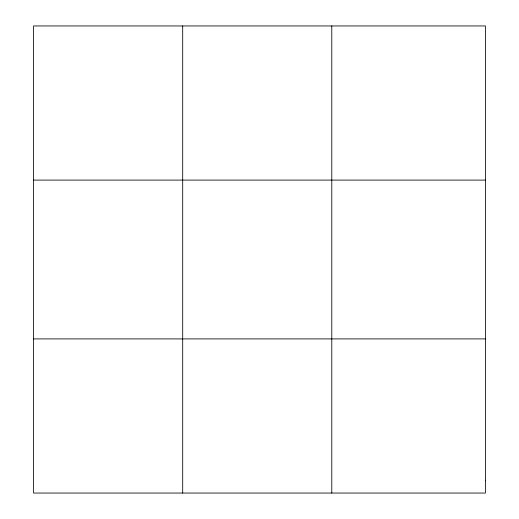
<?xml version="1.0" encoding="UTF-8"?>
<svg xmlns="http://www.w3.org/2000/svg" width="519" height="519" viewBox="0 0 519 519"><rect width="100%" height="100%" fill="white"/><g stroke="black" fill="none" stroke-linecap="round" stroke-linejoin="round"><path stroke-width="0.78" d="M182.694 493.05L182.694 25.95M331.784 493.05L331.784 25.95M33.605 180.093L485.395 180.093M33.605 338.907L485.395 338.907M485.395 480.205L485.395 493.05L33.605 493.05L33.605 25.95L485.395 25.95L485.395 480.205"/></g></svg>
